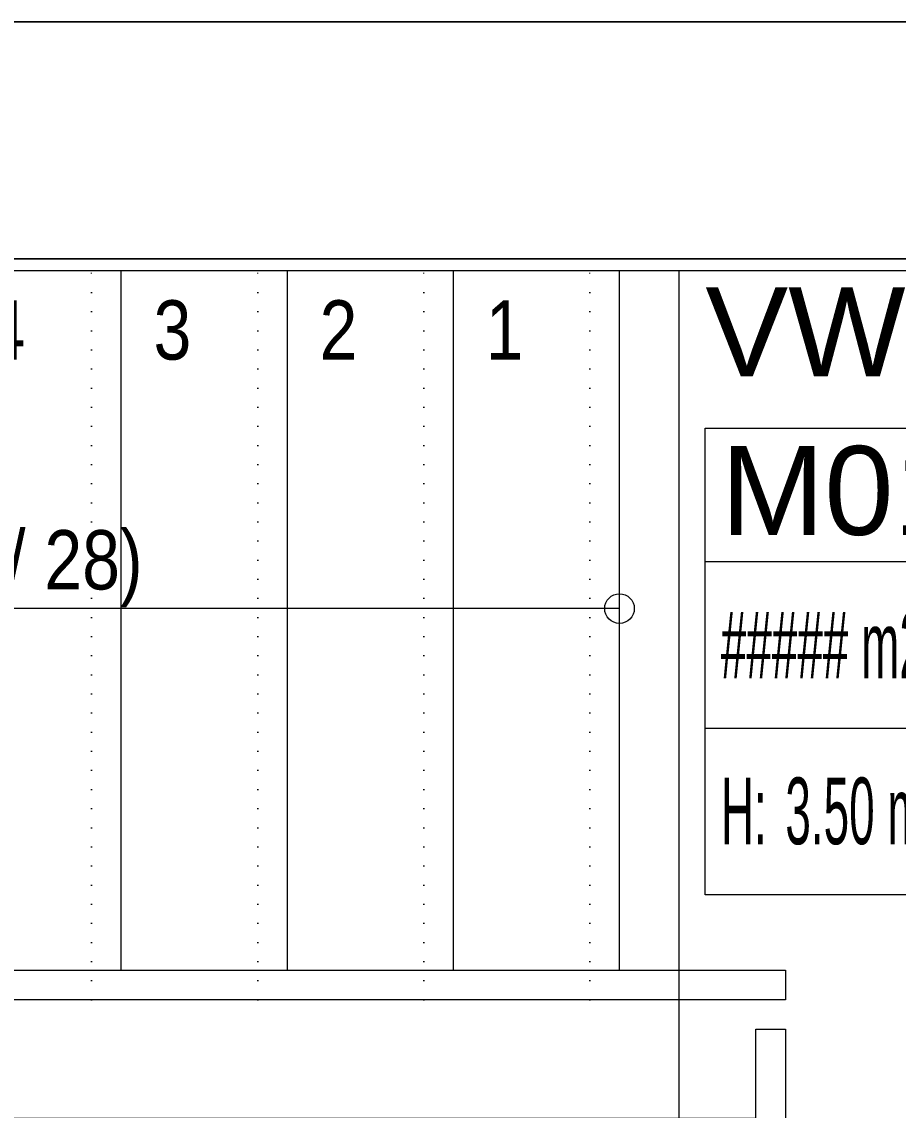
# Model space of a CAD drawing. Extents: x -2365 to 41970, y -230 to 8114.
# Drawn here: x 31120.2 to 31267.9, y 493.9 to 677.5 of the extents above; entities that cross this region are included whole.
import ezdxf
from ezdxf.enums import TextEntityAlignment as Align

# ---------------------------------------------------------------- set-up
doc = ezdxf.new("R2010")
doc.units = 0
doc.header["$LTSCALE"] = 25
doc.linetypes.add('DOT2', pattern=[0.125, 0, -0.125])
doc.layers.get('0').update_dxf_attribs({"color": 9, "lineweight": 9})
for name, color, linetype, lineweight in [('01', 9, 'Continuous', 9), ('14', 9, 'Continuous', 9), ('19', 9, 'Continuous', 9), ('19D', 9, 'DOT2', 9), ('21', 9, 'Continuous', 9), ('21_MAHAL', 9, 'Continuous', 9), ('35', 9, 'Continuous', 9)]:
    doc.layers.add(name, color=color, linetype=linetype, lineweight=lineweight)
doc.styles.add('Arial', font='arial.ttf', dxfattribs={"height": 2.5})
doc.styles.add('MuuM_TEXT-STANDART', font='ARIALN.TTF')

# ---------------------------------------------------------------- blocks, each defined once
blk = doc.blocks.new('0_arrowstairs')
blk.add_lwpolyline([(0, 0), (0, -30), (15, 0), (0, 30)], close=True)
blk = doc.blocks.new('*U498')
blk.add_lwpolyline([(0, 0), (0, 504)])
blk.add_circle((0, 0), 5)
at = {"rotation": 90}
blk.add_blockref('0_arrowstairs', (0, 504), dxfattribs=at)
blk = doc.blocks.new('MERDVN2.KAT')
at = {"layer": '19', "linetype": 'Continuous'}
for points in [[(17128.84, -297.5), (17128.84, -179.5)], [(17156.84, -297.5), (17156.84, -179.5)], [(17184.84, -297.5), (17184.84, -179.5)], [(17212.84, -297.5), (17212.84, -179.5)], [(17041.58, -302.5), (16960.84, -302.5), (16960.84, -322.5), (16960.84, -322.5), (17235.84, -322.5), (17235.84, -307.5), (17240.84, -307.5), (17240.84, -327.5), (17235.84, -327.5), (16955.84, -327.5), (16955.84, -327.5), (16955.84, -297.5), (17039.25, -297.5)]]:
    blk.add_lwpolyline(points, dxfattribs=at)
at = {"layer": '19'}
blk.add_lwpolyline([(17044.84, -297.5), (17240.84, -297.5), (17240.84, -297.5), (17240.84, -302.5), (17240.84, -302.5), (17047.17, -302.5)], dxfattribs=at)
at = {"layer": '19D'}
for points in [[(17123.84, -302.5), (17123.84, -179.5)], [(17151.84, -302.5), (17151.84, -179.5)], [(17179.84, -302.5), (17179.84, -179.5)], [(17207.84, -302.5), (17207.84, -179.5)]]:
    blk.add_lwpolyline(points, dxfattribs=at)
at = {"layer": '19', "xscale": 0.5, "yscale": 0.5, "zscale": 0.5, "rotation": 90}
blk.add_blockref('*U498', (17212.84, -236.5), dxfattribs=at)
at = {"layer": '21', "style": 'MuuM_TEXT-STANDART'}
for s, p in [('4', (17112.65, -184.5)), ('3', (17140.65, -184.5)), ('2', (17168.65, -184.5)), ('1', (17196.65, -184.5)), ('M01 (23x16.5 / 28)', (17132.43, -223.28))]:
    blk.add_text(s, height=10, dxfattribs=at).set_placement(p, align=Align.TOP_RIGHT)
blk = doc.blocks.new('0_roomno2')
blk.add_lwpolyline([(19.375, -10.5), (0, -10.5), (0, 0), (19.375, 0)], close=True)
for points in [[(0, -3), (19.375, -3)], [(8.125, -3), (8.125, -10.5)], [(11.875, -3), (11.875, -10.5)], [(15.625, -3), (15.625, -10.5)], [(0, -6.75), (8.125, -6.75)]]:
    blk.add_lwpolyline(points)
at = {"style": 'MuuM_TEXT-STANDART', "width": 0.6}
blk.add_text('H:', height=1.5, dxfattribs=at).set_placement((0.35, -8.608), align=Align.MIDDLE_LEFT)
at = {"style": 'Arial'}
blk.add_attdef('ODANO', (0, 1.17), '', height=2, dxfattribs=at)
blk.add_attdef('MEKANADI', text='', height=2, dxfattribs=at).set_placement((0.35, -3), align=Align.BOTTOM_LEFT)
at = {"style": 'MuuM_TEXT-STANDART', "width": 0.6}
for tag, p in [('YER01', (10, -4.5)), ('TAVAN01', (13.75, -4.5)), ('DUVAR01', (17.5, -4.5)), ('YER02', (10, -6.75)), ('TAVAN02', (13.75, -6.75)), ('DUVAR02', (17.5, -6.75)), ('YER03', (10, -9)), ('TAVAN03', (13.75, -9)), ('DUVAR03', (17.5, -9))]:
    blk.add_attdef(tag, text='', height=1.5, dxfattribs=at).set_placement(p, align=Align.MIDDLE_CENTER)
for tag, p in [('M2', (0.35, -4.875)), ('TEMIZTAVANYUKSEKLIGI', (1.8, -8.608))]:
    blk.add_attdef(tag, text='', height=1.5, dxfattribs=at).set_placement(p, align=Align.MIDDLE_LEFT)

msp = doc.modelspace()

# ---------------------------------------------------------------- linework, layer by layer
at = {"layer": '01'}
for points in [[(31408.92, 327.5), (30808.92, 327.5), (30808.92, 677.5), (31408.92, 677.5), (31408.92, 637.5), (30858.92, 637.5), (30858.92, 367.5), (31408.92, 367.5)], [(31408.92, 677.5), (30808.92, 677.5), (30808.92, 327.5), (31408.92, 327.5), (31408.92, 367.5), (30858.92, 367.5), (30858.92, 637.5), (31408.92, 637.5)]]:
    msp.add_lwpolyline(points, close=True, dxfattribs=at)
at = {"layer": '14'}
msp.add_lwpolyline([(31496.22, 759.5), (31496.22, 755.5), (31410.92, 755.5), (31410.92, 495.5), (31391.92, 495.5), (31391.92, 635.5), (31391.92, 635.5), (31391.92, 635.5), (30860.92, 635.5), (30860.92, 369.5), (31391.92, 369.5), (31391.92, 369.5), (31391.92, 369.5), (31391.92, 389.5), (31410.92, 389.5), (31410.92, 349.5), (31606.92, 349.5), (31606.92, 409.5), (31666.99, 409.5), (31666.92, 755.5), (31602.22, 755.5), (31602.22, 759.5)], dxfattribs=at)
at = {"layer": '35'}
msp.add_lwpolyline([(31230.92, 487.5), (31230.92, 487.5), (31230.92, 369.5), (31261.44, 369.5), (31261.44, 369.5), (31391.92, 369.5), (31391.92, 389.5), (31410.92, 389.5), (31410.92, 349.5), (31606.92, 349.5), (31606.92, 409.5), (31666.99, 409.5), (31666.92, 755.5), (31410.92, 755.5), (31410.92, 495.5), (31391.92, 495.5), (31391.92, 635.5), (31263.44, 635.5), (31263.44, 635.5), (31230.92, 635.5), (31230.92, 517.5), (31230.92, 517.5), (31230.92, 487.5)], dxfattribs=at)

# ---------------------------------------------------------------- block references
msp.add_blockref('MERDVN2.KAT', (14008.09, 815))
at = {"layer": '21_MAHAL'}
ref = msp.add_blockref('0_roomno2', (31235.4, 608.92), dxfattribs=dict(at, xscale=7.5, yscale=7.5, zscale=7.5))
ref.add_attrib('ODANO', 'VW-ÇK-01', (31235.4, 617.69), dxfattribs={"layer": '0', "height": 15, "style": 'Arial'})
ref.add_attrib('MEKANADI', 'M01 Y. MERD.', dxfattribs={"layer": '0', "height": 15, "style": 'Arial'}).set_placement((31238.02, 586.42), align=Align.BOTTOM_LEFT)
ref.add_attrib('M2', '##### m2', dxfattribs={"layer": '0', "height": 11.25, "style": 'MuuM_TEXT-STANDART', "width": 0.6}).set_placement((31238.02, 572.35), align=Align.MIDDLE_LEFT)
ref.add_attrib('TEMIZTAVANYUKSEKLIGI', '3.50 m', dxfattribs={"layer": '0', "height": 11.25, "style": 'MuuM_TEXT-STANDART', "width": 0.6}).set_placement((31248.9, 544.36), align=Align.MIDDLE_LEFT)
ref.add_attrib('YER01', 'Y03', dxfattribs={"layer": '0', "height": 11.25, "style": 'MuuM_TEXT-STANDART', "width": 0.6}).set_placement((31310.4, 575.17), align=Align.MIDDLE_CENTER)
ref.add_attrib('TAVAN01', 'T09', dxfattribs={"layer": '0', "height": 11.25, "style": 'MuuM_TEXT-STANDART', "width": 0.6}).set_placement((31338.52, 575.17), align=Align.MIDDLE_CENTER)
ref.add_attrib('DUVAR01', 'D07A', dxfattribs={"layer": '0', "height": 11.25, "style": 'MuuM_TEXT-STANDART', "width": 0.6}).set_placement((31366.65, 575.17), align=Align.MIDDLE_CENTER)
ref.add_attrib('YER02', 'Y04', dxfattribs={"layer": '0', "height": 11.25, "style": 'MuuM_TEXT-STANDART', "width": 0.6}).set_placement((31310.4, 558.29), align=Align.MIDDLE_CENTER)

doc.saveas('drawing.dxf')
